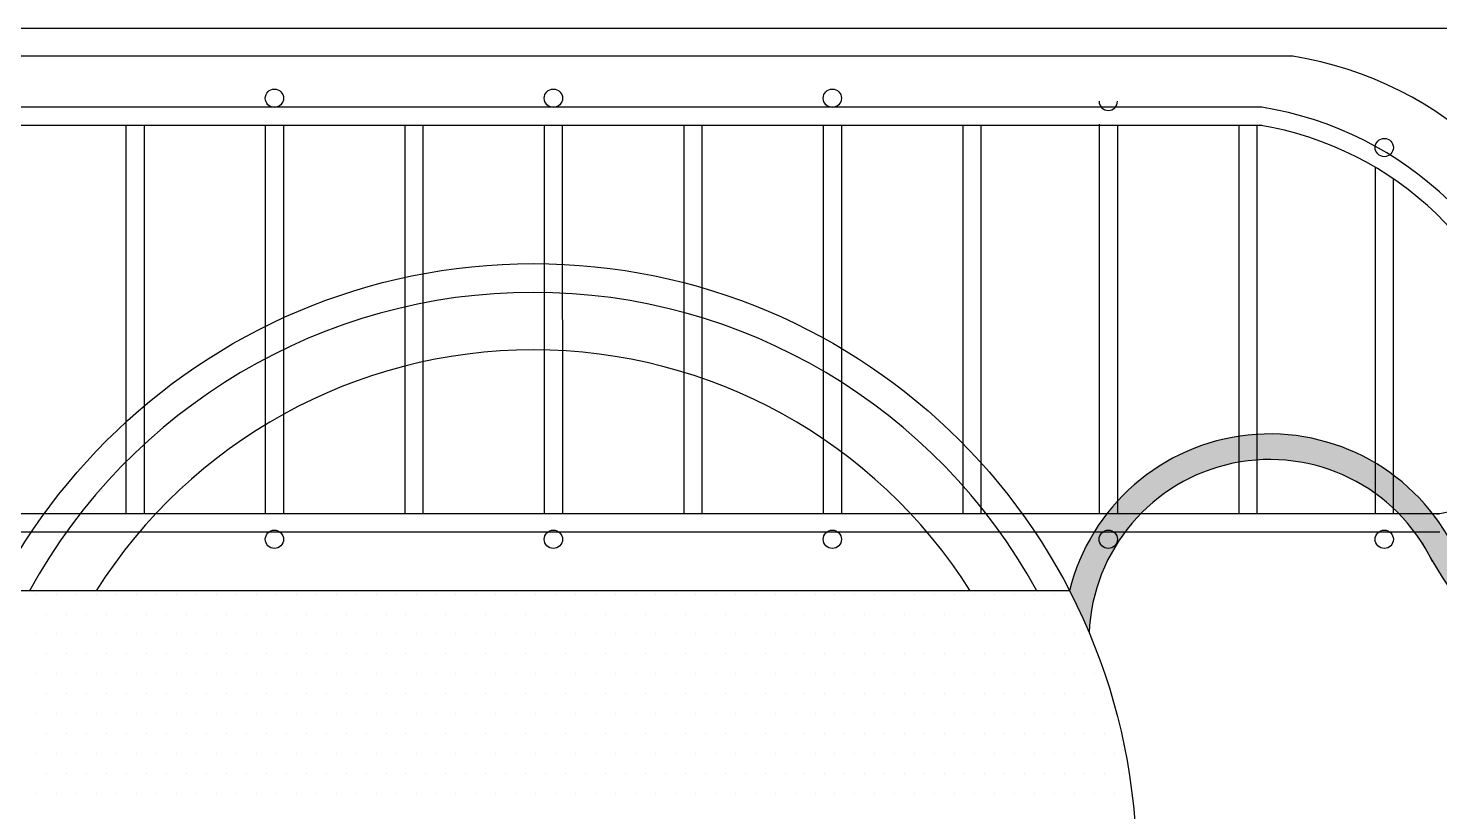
# Model space of a CAD drawing. Header units: inches. Extents: x 5877 to 13759, y 12099 to 29642.
# Drawn here: x 10955.5 to 11176.6, y 20910.7 to 21033.3 of the extents above; entities that cross this region are included whole.
import ezdxf

# ---------------------------------------------------------------- set-up
doc = ezdxf.new("R2010")
doc.units = ezdxf.units.IN
doc.header["$MEASUREMENT"] = 0
doc.layers.add('A-FUR2', color=6, linetype='Continuous')

msp = doc.modelspace()

# ---------------------------------------------------------------- hatches: boundary and pattern name
at = {"layer": 'A-FUR2', "ltscale": 0.5}
msp.add_hatch(color=0, dxfattribs=at).paths.add_polyline_path([(11177.32, 20954.8, 0.316825), (11254.3, 20915.78, -0.33639), (11297.1, 20903.93, -0.078088), (11300.63, 20881.89), (11300.63, 20881.83, 0.532777), (11255.37, 20911.89, -0.30641), (11175.49, 20949.88, 0.779044), (11121.71, 20938.68, 0.01923), (11118.63, 20945.26, -0.660247)])

# ---------------------------------------------------------------- linework, layer by layer
at = {"layer": 'A-FUR2', "color": 0}
for p, q in [((10887.15, 21033.32), (11184.37, 21033.32)), ((11153.6, 21028.95), (10915.66, 21028.95)), ((11123.29, 21021.88), (11123.29, 21021.88)), ((11148.78, 21020.95), (10922.74, 21020.95)), ((11148.78, 21018.1), (10922.74, 21018.1)), ((10970.81, 21018.1), (10970.81, 20957.3)), ((10973.66, 21018.1), (10973.66, 20957.3)), ((10992.66, 21018.1), (10992.66, 20957.3)), ((10995.51, 21018.1), (10995.51, 20957.3)), ((11014.51, 21018.1), (11014.51, 20957.3)), ((11017.36, 21018.1), (11017.36, 20957.3)), ((11036.34, 21018.1), (11036.37, 20957.3)), ((11039.19, 21018.1), (11039.22, 20957.3)), ((11058.21, 21018.1), (11058.21, 20957.3)), ((11061.06, 21018.1), (11061.06, 20957.3)), ((11080.06, 21018.1), (11080.06, 20957.3)), ((11082.91, 21018.1), (11082.91, 20957.3)), ((11101.91, 21018.1), (11101.91, 20957.3)), ((11104.76, 21018.1), (11104.76, 20957.3)), ((11123.29, 21018.29), (11123.29, 20957.3)), ((11126.14, 21018.1), (11126.14, 20957.3)), ((11145.14, 21018.1), (11145.14, 20957.3)), ((11147.99, 21018.1), (11147.99, 20957.3)), ((11166.51, 21011.56), (11166.51, 20957.3)), ((11169.36, 21009.75), (11169.36, 20957.3)), ((11176.64, 20957.3), (10894.88, 20957.3)), ((11176.64, 20954.45), (10894.88, 20954.45)), ((11118.63, 20945.26), (10950.55, 20945.26))]:
    msp.add_line(p, q, dxfattribs=at)
at = {"layer": 'A-FUR2', "color": 251}
for p, q in [((10887.15, 21033.32), (11184.37, 21033.32)), ((11123.29, 21021.88), (11123.29, 21021.88)), ((11148.78, 21020.95), (10922.74, 21020.95)), ((11148.78, 21018.1), (10922.74, 21018.1)), ((10970.81, 21018.1), (10970.81, 20957.3)), ((10973.66, 21018.1), (10973.66, 20957.3)), ((10992.66, 21018.1), (10992.66, 20957.3)), ((10995.51, 21018.1), (10995.51, 20957.3)), ((11014.51, 21018.1), (11014.51, 20957.3)), ((11017.36, 21018.1), (11017.36, 20957.3)), ((11036.34, 21018.1), (11036.37, 20957.3)), ((11039.19, 21018.1), (11039.22, 20957.3)), ((11058.21, 21018.1), (11058.21, 20957.3)), ((11061.06, 21018.1), (11061.06, 20957.3)), ((11080.06, 21018.1), (11080.06, 20957.3)), ((11082.91, 21018.1), (11082.91, 20957.3)), ((11101.91, 21018.1), (11101.91, 20957.3)), ((11104.76, 21018.1), (11104.76, 20957.3)), ((11123.29, 21018.29), (11123.29, 20957.3)), ((11126.14, 21018.1), (11126.14, 20957.3)), ((11145.14, 21018.1), (11145.14, 20957.3)), ((11147.99, 21018.1), (11147.99, 20957.3)), ((11166.51, 21011.56), (11166.51, 20957.3)), ((11169.36, 21009.75), (11169.36, 20957.3)), ((11176.64, 20957.3), (10894.88, 20957.3)), ((11176.64, 20954.45), (10894.88, 20954.45))]:
    msp.add_line(p, q, dxfattribs=at)
at = {"layer": 'A-FUR2', "color": 0, "ltscale": 0.5}
for p, q in [((11153.6, 21028.95), (10915.66, 21028.95)), ((11118.63, 20945.26), (10950.55, 20945.26))]:
    msp.add_line(p, q, dxfattribs=at)
at = {"layer": 'A-FUR2', "color": 0, "linetype": 'Continuous', "ltscale": 0.5}
for p, q in [((10956.89, 20944.77), (10956.89, 20944.77)), ((10960.02, 20944.77), (10960.02, 20944.77)), ((10963.14, 20944.77), (10963.14, 20944.77)), ((10966.27, 20944.77), (10966.27, 20944.77)), ((10969.39, 20944.77), (10969.39, 20944.77)), ((10972.52, 20944.77), (10972.52, 20944.77)), ((10975.64, 20944.77), (10975.64, 20944.77)), ((10978.77, 20944.77), (10978.77, 20944.77)), ((10981.89, 20944.77), (10981.89, 20944.77)), ((10985.02, 20944.77), (10985.02, 20944.77)), ((10988.14, 20944.77), (10988.14, 20944.77)), ((10991.27, 20944.77), (10991.27, 20944.77)), ((10994.39, 20944.77), (10994.39, 20944.77)), ((10997.52, 20944.77), (10997.52, 20944.77)), ((11000.64, 20944.77), (11000.64, 20944.77)), ((11003.77, 20944.77), (11003.77, 20944.77)), ((11006.89, 20944.77), (11006.89, 20944.77)), ((11010.02, 20944.77), (11010.02, 20944.77)), ((11013.14, 20944.77), (11013.14, 20944.77)), ((11016.27, 20944.77), (11016.27, 20944.77)), ((11019.39, 20944.77), (11019.39, 20944.77)), ((11022.52, 20944.77), (11022.52, 20944.77)), ((11025.64, 20944.77), (11025.64, 20944.77)), ((11028.77, 20944.77), (11028.77, 20944.77)), ((11031.89, 20944.77), (11031.89, 20944.77)), ((11035.02, 20944.77), (11035.02, 20944.77)), ((11038.14, 20944.77), (11038.14, 20944.77)), ((11041.27, 20944.77), (11041.27, 20944.77)), ((11044.39, 20944.77), (11044.39, 20944.77)), ((11047.52, 20944.77), (11047.52, 20944.77)), ((11050.64, 20944.77), (11050.64, 20944.77)), ((11053.77, 20944.77), (11053.77, 20944.77)), ((11056.89, 20944.77), (11056.89, 20944.77)), ((11060.02, 20944.77), (11060.02, 20944.77)), ((11063.14, 20944.77), (11063.14, 20944.77)), ((11066.27, 20944.77), (11066.27, 20944.77)), ((11069.39, 20944.77), (11069.39, 20944.77)), ((11072.52, 20944.77), (11072.52, 20944.77)), ((11075.64, 20944.77), (11075.64, 20944.77)), ((11078.77, 20944.77), (11078.77, 20944.77)), ((11081.89, 20944.77), (11081.89, 20944.77)), ((11085.02, 20944.77), (11085.02, 20944.77)), ((11088.14, 20944.77), (11088.14, 20944.77)), ((11091.27, 20944.77), (11091.27, 20944.77)), ((11094.39, 20944.77), (11094.39, 20944.77)), ((11097.52, 20944.77), (11097.52, 20944.77)), ((11100.64, 20944.77), (11100.64, 20944.77)), ((11103.77, 20944.77), (11103.77, 20944.77)), ((11106.89, 20944.77), (11106.89, 20944.77)), ((11110.02, 20944.77), (11110.02, 20944.77)), ((11113.14, 20944.77), (11113.14, 20944.77)), ((11116.27, 20944.77), (11116.27, 20944.77)), ((10958.45, 20941.64), (10958.45, 20941.64)), ((10961.58, 20941.64), (10961.58, 20941.64)), ((10964.7, 20941.64), (10964.7, 20941.64)), ((10967.83, 20941.64), (10967.83, 20941.64)), ((10970.95, 20941.64), (10970.95, 20941.64)), ((10974.08, 20941.64), (10974.08, 20941.64)), ((10977.2, 20941.64), (10977.2, 20941.64)), ((10980.33, 20941.64), (10980.33, 20941.64)), ((10983.45, 20941.64), (10983.45, 20941.64)), ((10986.58, 20941.64), (10986.58, 20941.64)), ((10989.7, 20941.64), (10989.7, 20941.64)), ((10992.83, 20941.64), (10992.83, 20941.64)), ((10995.95, 20941.64), (10995.95, 20941.64)), ((10999.08, 20941.64), (10999.08, 20941.64)), ((11002.2, 20941.64), (11002.2, 20941.64)), ((11005.33, 20941.64), (11005.33, 20941.64)), ((11008.45, 20941.64), (11008.45, 20941.64)), ((11011.58, 20941.64), (11011.58, 20941.64)), ((11014.7, 20941.64), (11014.7, 20941.64)), ((11017.83, 20941.64), (11017.83, 20941.64)), ((11020.95, 20941.64), (11020.95, 20941.64)), ((11024.08, 20941.64), (11024.08, 20941.64)), ((11027.2, 20941.64), (11027.2, 20941.64)), ((11030.33, 20941.64), (11030.33, 20941.64)), ((11033.45, 20941.64), (11033.45, 20941.64)), ((11036.58, 20941.64), (11036.58, 20941.64)), ((11039.7, 20941.64), (11039.7, 20941.64)), ((11042.83, 20941.64), (11042.83, 20941.64)), ((11045.95, 20941.64), (11045.95, 20941.64)), ((11049.08, 20941.64), (11049.08, 20941.64)), ((11052.2, 20941.64), (11052.2, 20941.64)), ((11055.33, 20941.64), (11055.33, 20941.64)), ((11058.45, 20941.64), (11058.45, 20941.64)), ((11061.58, 20941.64), (11061.58, 20941.64)), ((11064.7, 20941.64), (11064.7, 20941.64)), ((11067.83, 20941.64), (11067.83, 20941.64)), ((11070.95, 20941.64), (11070.95, 20941.64)), ((11074.08, 20941.64), (11074.08, 20941.64)), ((11077.2, 20941.64), (11077.2, 20941.64)), ((11080.33, 20941.64), (11080.33, 20941.64)), ((11083.45, 20941.64), (11083.45, 20941.64)), ((11086.58, 20941.64), (11086.58, 20941.64)), ((11089.7, 20941.64), (11089.7, 20941.64)), ((11092.83, 20941.64), (11092.83, 20941.64)), ((11095.95, 20941.64), (11095.95, 20941.64)), ((11099.08, 20941.64), (11099.08, 20941.64)), ((11102.2, 20941.64), (11102.2, 20941.64)), ((11105.33, 20941.64), (11105.33, 20941.64)), ((11108.45, 20941.64), (11108.45, 20941.64)), ((11111.58, 20941.64), (11111.58, 20941.64)), ((11114.7, 20941.64), (11114.7, 20941.64)), ((11117.83, 20941.64), (11117.83, 20941.64)), ((10956.89, 20938.52), (10956.89, 20938.52)), ((10960.02, 20938.52), (10960.02, 20938.52)), ((10963.14, 20938.52), (10963.14, 20938.52)), ((10966.27, 20938.52), (10966.27, 20938.52)), ((10969.39, 20938.52), (10969.39, 20938.52)), ((10972.52, 20938.52), (10972.52, 20938.52)), ((10975.64, 20938.52), (10975.64, 20938.52)), ((10978.77, 20938.52), (10978.77, 20938.52)), ((10981.89, 20938.52), (10981.89, 20938.52)), ((10985.02, 20938.52), (10985.02, 20938.52)), ((10988.14, 20938.52), (10988.14, 20938.52)), ((10991.27, 20938.52), (10991.27, 20938.52)), ((10994.39, 20938.52), (10994.39, 20938.52)), ((10997.52, 20938.52), (10997.52, 20938.52)), ((11000.64, 20938.52), (11000.64, 20938.52)), ((11003.77, 20938.52), (11003.77, 20938.52)), ((11006.89, 20938.52), (11006.89, 20938.52)), ((11010.02, 20938.52), (11010.02, 20938.52)), ((11013.14, 20938.52), (11013.14, 20938.52)), ((11016.27, 20938.52), (11016.27, 20938.52)), ((11019.39, 20938.52), (11019.39, 20938.52)), ((11022.52, 20938.52), (11022.52, 20938.52)), ((11025.64, 20938.52), (11025.64, 20938.52)), ((11028.77, 20938.52), (11028.77, 20938.52)), ((11031.89, 20938.52), (11031.89, 20938.52)), ((11035.02, 20938.52), (11035.02, 20938.52)), ((11038.14, 20938.52), (11038.14, 20938.52)), ((11041.27, 20938.52), (11041.27, 20938.52)), ((11044.39, 20938.52), (11044.39, 20938.52)), ((11047.52, 20938.52), (11047.52, 20938.52)), ((11050.64, 20938.52), (11050.64, 20938.52)), ((11053.77, 20938.52), (11053.77, 20938.52)), ((11056.89, 20938.52), (11056.89, 20938.52)), ((11060.02, 20938.52), (11060.02, 20938.52)), ((11063.14, 20938.52), (11063.14, 20938.52)), ((11066.27, 20938.52), (11066.27, 20938.52)), ((11069.39, 20938.52), (11069.39, 20938.52)), ((11072.52, 20938.52), (11072.52, 20938.52)), ((11075.64, 20938.52), (11075.64, 20938.52)), ((11078.77, 20938.52), (11078.77, 20938.52)), ((11081.89, 20938.52), (11081.89, 20938.52)), ((11085.02, 20938.52), (11085.02, 20938.52)), ((11088.14, 20938.52), (11088.14, 20938.52)), ((11091.27, 20938.52), (11091.27, 20938.52)), ((11094.39, 20938.52), (11094.39, 20938.52)), ((11097.52, 20938.52), (11097.52, 20938.52)), ((11100.64, 20938.52), (11100.64, 20938.52)), ((11103.77, 20938.52), (11103.77, 20938.52)), ((11106.89, 20938.52), (11106.89, 20938.52)), ((11110.02, 20938.52), (11110.02, 20938.52)), ((11113.14, 20938.52), (11113.14, 20938.52)), ((11116.27, 20938.52), (11116.27, 20938.52)), ((11119.39, 20938.52), (11119.39, 20938.52)), ((10958.45, 20935.39), (10958.45, 20935.39)), ((10961.58, 20935.39), (10961.58, 20935.39)), ((10964.7, 20935.39), (10964.7, 20935.39)), ((10967.83, 20935.39), (10967.83, 20935.39)), ((10970.95, 20935.39), (10970.95, 20935.39)), ((10974.08, 20935.39), (10974.08, 20935.39)), ((10977.2, 20935.39), (10977.2, 20935.39)), ((10980.33, 20935.39), (10980.33, 20935.39)), ((10983.45, 20935.39), (10983.45, 20935.39)), ((10986.58, 20935.39), (10986.58, 20935.39)), ((10989.7, 20935.39), (10989.7, 20935.39)), ((10992.83, 20935.39), (10992.83, 20935.39)), ((10995.95, 20935.39), (10995.95, 20935.39)), ((10999.08, 20935.39), (10999.08, 20935.39)), ((11002.2, 20935.39), (11002.2, 20935.39)), ((11005.33, 20935.39), (11005.33, 20935.39)), ((11008.45, 20935.39), (11008.45, 20935.39)), ((11011.58, 20935.39), (11011.58, 20935.39)), ((11014.7, 20935.39), (11014.7, 20935.39)), ((11017.83, 20935.39), (11017.83, 20935.39)), ((11020.95, 20935.39), (11020.95, 20935.39)), ((11024.08, 20935.39), (11024.08, 20935.39)), ((11027.2, 20935.39), (11027.2, 20935.39)), ((11030.33, 20935.39), (11030.33, 20935.39)), ((11033.45, 20935.39), (11033.45, 20935.39)), ((11036.58, 20935.39), (11036.58, 20935.39)), ((11039.7, 20935.39), (11039.7, 20935.39)), ((11042.83, 20935.39), (11042.83, 20935.39)), ((11045.95, 20935.39), (11045.95, 20935.39)), ((11049.08, 20935.39), (11049.08, 20935.39)), ((11052.2, 20935.39), (11052.2, 20935.39)), ((11055.33, 20935.39), (11055.33, 20935.39)), ((11058.45, 20935.39), (11058.45, 20935.39)), ((11061.58, 20935.39), (11061.58, 20935.39)), ((11064.7, 20935.39), (11064.7, 20935.39)), ((11067.83, 20935.39), (11067.83, 20935.39)), ((11070.95, 20935.39), (11070.95, 20935.39)), ((11074.08, 20935.39), (11074.08, 20935.39)), ((11077.2, 20935.39), (11077.2, 20935.39)), ((11080.33, 20935.39), (11080.33, 20935.39)), ((11083.45, 20935.39), (11083.45, 20935.39)), ((11086.58, 20935.39), (11086.58, 20935.39)), ((11089.7, 20935.39), (11089.7, 20935.39)), ((11092.83, 20935.39), (11092.83, 20935.39)), ((11095.95, 20935.39), (11095.95, 20935.39)), ((11099.08, 20935.39), (11099.08, 20935.39)), ((11102.2, 20935.39), (11102.2, 20935.39)), ((11105.33, 20935.39), (11105.33, 20935.39)), ((11108.45, 20935.39), (11108.45, 20935.39)), ((11111.58, 20935.39), (11111.58, 20935.39)), ((11114.7, 20935.39), (11114.7, 20935.39)), ((11117.83, 20935.39), (11117.83, 20935.39)), ((11120.95, 20935.39), (11120.95, 20935.39)), ((10956.89, 20932.27), (10956.89, 20932.27)), ((10960.02, 20932.27), (10960.02, 20932.27)), ((10963.14, 20932.27), (10963.14, 20932.27)), ((10966.27, 20932.27), (10966.27, 20932.27)), ((10969.39, 20932.27), (10969.39, 20932.27)), ((10972.52, 20932.27), (10972.52, 20932.27)), ((10975.64, 20932.27), (10975.64, 20932.27)), ((10978.77, 20932.27), (10978.77, 20932.27)), ((10981.89, 20932.27), (10981.89, 20932.27)), ((10985.02, 20932.27), (10985.02, 20932.27)), ((10988.14, 20932.27), (10988.14, 20932.27)), ((10991.27, 20932.27), (10991.27, 20932.27)), ((10994.39, 20932.27), (10994.39, 20932.27)), ((10997.52, 20932.27), (10997.52, 20932.27)), ((11000.64, 20932.27), (11000.64, 20932.27)), ((11003.77, 20932.27), (11003.77, 20932.27)), ((11006.89, 20932.27), (11006.89, 20932.27)), ((11010.02, 20932.27), (11010.02, 20932.27)), ((11013.14, 20932.27), (11013.14, 20932.27)), ((11016.27, 20932.27), (11016.27, 20932.27)), ((11019.39, 20932.27), (11019.39, 20932.27)), ((11022.52, 20932.27), (11022.52, 20932.27)), ((11025.64, 20932.27), (11025.64, 20932.27)), ((11028.77, 20932.27), (11028.77, 20932.27)), ((11031.89, 20932.27), (11031.89, 20932.27)), ((11035.02, 20932.27), (11035.02, 20932.27)), ((11038.14, 20932.27), (11038.14, 20932.27)), ((11041.27, 20932.27), (11041.27, 20932.27)), ((11044.39, 20932.27), (11044.39, 20932.27)), ((11047.52, 20932.27), (11047.52, 20932.27)), ((11050.64, 20932.27), (11050.64, 20932.27)), ((11053.77, 20932.27), (11053.77, 20932.27)), ((11056.89, 20932.27), (11056.89, 20932.27)), ((11060.02, 20932.27), (11060.02, 20932.27)), ((11063.14, 20932.27), (11063.14, 20932.27)), ((11066.27, 20932.27), (11066.27, 20932.27)), ((11069.39, 20932.27), (11069.39, 20932.27)), ((11072.52, 20932.27), (11072.52, 20932.27)), ((11075.64, 20932.27), (11075.64, 20932.27)), ((11078.77, 20932.27), (11078.77, 20932.27)), ((11081.89, 20932.27), (11081.89, 20932.27)), ((11085.02, 20932.27), (11085.02, 20932.27)), ((11088.14, 20932.27), (11088.14, 20932.27)), ((11091.27, 20932.27), (11091.27, 20932.27)), ((11094.39, 20932.27), (11094.39, 20932.27)), ((11097.52, 20932.27), (11097.52, 20932.27)), ((11100.64, 20932.27), (11100.64, 20932.27)), ((11103.77, 20932.27), (11103.77, 20932.27)), ((11106.89, 20932.27), (11106.89, 20932.27)), ((11110.02, 20932.27), (11110.02, 20932.27)), ((11113.14, 20932.27), (11113.14, 20932.27)), ((11116.27, 20932.27), (11116.27, 20932.27)), ((11119.39, 20932.27), (11119.39, 20932.27)), ((11122.52, 20932.27), (11122.52, 20932.27)), ((10958.45, 20929.14), (10958.45, 20929.14)), ((10961.58, 20929.14), (10961.58, 20929.14)), ((10964.7, 20929.14), (10964.7, 20929.14)), ((10967.83, 20929.14), (10967.83, 20929.14)), ((10970.95, 20929.14), (10970.95, 20929.14)), ((10974.08, 20929.14), (10974.08, 20929.14)), ((10977.2, 20929.14), (10977.2, 20929.14)), ((10980.33, 20929.14), (10980.33, 20929.14)), ((10983.45, 20929.14), (10983.45, 20929.14)), ((10986.58, 20929.14), (10986.58, 20929.14)), ((10989.7, 20929.14), (10989.7, 20929.14)), ((10992.83, 20929.14), (10992.83, 20929.14)), ((10995.95, 20929.14), (10995.95, 20929.14)), ((10999.08, 20929.14), (10999.08, 20929.14)), ((11002.2, 20929.14), (11002.2, 20929.14)), ((11005.33, 20929.14), (11005.33, 20929.14)), ((11008.45, 20929.14), (11008.45, 20929.14)), ((11011.58, 20929.14), (11011.58, 20929.14)), ((11014.7, 20929.14), (11014.7, 20929.14)), ((11017.83, 20929.14), (11017.83, 20929.14)), ((11020.95, 20929.14), (11020.95, 20929.14)), ((11024.08, 20929.14), (11024.08, 20929.14)), ((11027.2, 20929.14), (11027.2, 20929.14)), ((11030.33, 20929.14), (11030.33, 20929.14)), ((11033.45, 20929.14), (11033.45, 20929.14)), ((11036.58, 20929.14), (11036.58, 20929.14)), ((11039.7, 20929.14), (11039.7, 20929.14)), ((11042.83, 20929.14), (11042.83, 20929.14)), ((11045.95, 20929.14), (11045.95, 20929.14)), ((11049.08, 20929.14), (11049.08, 20929.14)), ((11052.2, 20929.14), (11052.2, 20929.14)), ((11055.33, 20929.14), (11055.33, 20929.14)), ((11058.45, 20929.14), (11058.45, 20929.14)), ((11061.58, 20929.14), (11061.58, 20929.14)), ((11064.7, 20929.14), (11064.7, 20929.14)), ((11067.83, 20929.14), (11067.83, 20929.14)), ((11070.95, 20929.14), (11070.95, 20929.14)), ((11074.08, 20929.14), (11074.08, 20929.14)), ((11077.2, 20929.14), (11077.2, 20929.14)), ((11080.33, 20929.14), (11080.33, 20929.14)), ((11083.45, 20929.14), (11083.45, 20929.14)), ((11086.58, 20929.14), (11086.58, 20929.14)), ((11089.7, 20929.14), (11089.7, 20929.14)), ((11092.83, 20929.14), (11092.83, 20929.14)), ((11095.95, 20929.14), (11095.95, 20929.14)), ((11099.08, 20929.14), (11099.08, 20929.14)), ((11102.2, 20929.14), (11102.2, 20929.14)), ((11105.33, 20929.14), (11105.33, 20929.14)), ((11108.45, 20929.14), (11108.45, 20929.14)), ((11111.58, 20929.14), (11111.58, 20929.14)), ((11114.7, 20929.14), (11114.7, 20929.14)), ((11117.83, 20929.14), (11117.83, 20929.14)), ((11120.95, 20929.14), (11120.95, 20929.14)), ((11124.08, 20929.14), (11124.08, 20929.14)), ((10956.89, 20926.02), (10956.89, 20926.02)), ((10960.02, 20926.02), (10960.02, 20926.02)), ((10963.14, 20926.02), (10963.14, 20926.02)), ((10966.27, 20926.02), (10966.27, 20926.02)), ((10969.39, 20926.02), (10969.39, 20926.02)), ((10972.52, 20926.02), (10972.52, 20926.02)), ((10975.64, 20926.02), (10975.64, 20926.02)), ((10978.77, 20926.02), (10978.77, 20926.02)), ((10981.89, 20926.02), (10981.89, 20926.02)), ((10985.02, 20926.02), (10985.02, 20926.02)), ((10988.14, 20926.02), (10988.14, 20926.02)), ((10991.27, 20926.02), (10991.27, 20926.02)), ((10994.39, 20926.02), (10994.39, 20926.02)), ((10997.52, 20926.02), (10997.52, 20926.02)), ((11000.64, 20926.02), (11000.64, 20926.02)), ((11003.77, 20926.02), (11003.77, 20926.02)), ((11006.89, 20926.02), (11006.89, 20926.02)), ((11010.02, 20926.02), (11010.02, 20926.02)), ((11013.14, 20926.02), (11013.14, 20926.02)), ((11016.27, 20926.02), (11016.27, 20926.02)), ((11019.39, 20926.02), (11019.39, 20926.02)), ((11022.52, 20926.02), (11022.52, 20926.02)), ((11025.64, 20926.02), (11025.64, 20926.02)), ((11028.77, 20926.02), (11028.77, 20926.02)), ((11031.89, 20926.02), (11031.89, 20926.02)), ((11035.02, 20926.02), (11035.02, 20926.02)), ((11038.14, 20926.02), (11038.14, 20926.02)), ((11041.27, 20926.02), (11041.27, 20926.02)), ((11044.39, 20926.02), (11044.39, 20926.02)), ((11047.52, 20926.02), (11047.52, 20926.02)), ((11050.64, 20926.02), (11050.64, 20926.02)), ((11053.77, 20926.02), (11053.77, 20926.02)), ((11056.89, 20926.02), (11056.89, 20926.02)), ((11060.02, 20926.02), (11060.02, 20926.02)), ((11063.14, 20926.02), (11063.14, 20926.02)), ((11066.27, 20926.02), (11066.27, 20926.02)), ((11069.39, 20926.02), (11069.39, 20926.02)), ((11072.52, 20926.02), (11072.52, 20926.02)), ((11075.64, 20926.02), (11075.64, 20926.02)), ((11078.77, 20926.02), (11078.77, 20926.02)), ((11081.89, 20926.02), (11081.89, 20926.02)), ((11085.02, 20926.02), (11085.02, 20926.02)), ((11088.14, 20926.02), (11088.14, 20926.02)), ((11091.27, 20926.02), (11091.27, 20926.02)), ((11094.39, 20926.02), (11094.39, 20926.02)), ((11097.52, 20926.02), (11097.52, 20926.02)), ((11100.64, 20926.02), (11100.64, 20926.02)), ((11103.77, 20926.02), (11103.77, 20926.02)), ((11106.89, 20926.02), (11106.89, 20926.02)), ((11110.02, 20926.02), (11110.02, 20926.02)), ((11113.14, 20926.02), (11113.14, 20926.02)), ((11116.27, 20926.02), (11116.27, 20926.02)), ((11119.39, 20926.02), (11119.39, 20926.02)), ((11122.52, 20926.02), (11122.52, 20926.02)), ((11125.64, 20926.02), (11125.64, 20926.02)), ((10958.45, 20922.89), (10958.45, 20922.89)), ((10961.58, 20922.89), (10961.58, 20922.89)), ((10964.7, 20922.89), (10964.7, 20922.89)), ((10967.83, 20922.89), (10967.83, 20922.89)), ((10970.95, 20922.89), (10970.95, 20922.89)), ((10974.08, 20922.89), (10974.08, 20922.89)), ((10977.2, 20922.89), (10977.2, 20922.89)), ((10980.33, 20922.89), (10980.33, 20922.89)), ((10983.45, 20922.89), (10983.45, 20922.89)), ((10986.58, 20922.89), (10986.58, 20922.89)), ((10989.7, 20922.89), (10989.7, 20922.89)), ((10992.83, 20922.89), (10992.83, 20922.89)), ((10995.95, 20922.89), (10995.95, 20922.89)), ((10999.08, 20922.89), (10999.08, 20922.89)), ((11002.2, 20922.89), (11002.2, 20922.89)), ((11005.33, 20922.89), (11005.33, 20922.89)), ((11008.45, 20922.89), (11008.45, 20922.89)), ((11011.58, 20922.89), (11011.58, 20922.89)), ((11014.7, 20922.89), (11014.7, 20922.89)), ((11017.83, 20922.89), (11017.83, 20922.89)), ((11020.95, 20922.89), (11020.95, 20922.89)), ((11024.08, 20922.89), (11024.08, 20922.89)), ((11027.2, 20922.89), (11027.2, 20922.89)), ((11030.33, 20922.89), (11030.33, 20922.89)), ((11033.45, 20922.89), (11033.45, 20922.89)), ((11036.58, 20922.89), (11036.58, 20922.89)), ((11039.7, 20922.89), (11039.7, 20922.89)), ((11042.83, 20922.89), (11042.83, 20922.89)), ((11045.95, 20922.89), (11045.95, 20922.89)), ((11049.08, 20922.89), (11049.08, 20922.89)), ((11052.2, 20922.89), (11052.2, 20922.89)), ((11055.33, 20922.89), (11055.33, 20922.89)), ((11058.45, 20922.89), (11058.45, 20922.89)), ((11061.58, 20922.89), (11061.58, 20922.89)), ((11064.7, 20922.89), (11064.7, 20922.89)), ((11067.83, 20922.89), (11067.83, 20922.89)), ((11070.95, 20922.89), (11070.95, 20922.89)), ((11074.08, 20922.89), (11074.08, 20922.89)), ((11077.2, 20922.89), (11077.2, 20922.89)), ((11080.33, 20922.89), (11080.33, 20922.89)), ((11083.45, 20922.89), (11083.45, 20922.89)), ((11086.58, 20922.89), (11086.58, 20922.89)), ((11089.7, 20922.89), (11089.7, 20922.89)), ((11092.83, 20922.89), (11092.83, 20922.89)), ((11095.95, 20922.89), (11095.95, 20922.89)), ((11099.08, 20922.89), (11099.08, 20922.89)), ((11102.2, 20922.89), (11102.2, 20922.89)), ((11105.33, 20922.89), (11105.33, 20922.89)), ((11108.45, 20922.89), (11108.45, 20922.89)), ((11111.58, 20922.89), (11111.58, 20922.89)), ((11114.7, 20922.89), (11114.7, 20922.89)), ((11117.83, 20922.89), (11117.83, 20922.89)), ((11120.95, 20922.89), (11120.95, 20922.89)), ((11124.08, 20922.89), (11124.08, 20922.89)), ((10956.89, 20919.77), (10956.89, 20919.77)), ((10960.02, 20919.77), (10960.02, 20919.77)), ((10963.14, 20919.77), (10963.14, 20919.77)), ((10966.27, 20919.77), (10966.27, 20919.77)), ((10969.39, 20919.77), (10969.39, 20919.77)), ((10972.52, 20919.77), (10972.52, 20919.77)), ((10975.64, 20919.77), (10975.64, 20919.77)), ((10978.77, 20919.77), (10978.77, 20919.77)), ((10981.89, 20919.77), (10981.89, 20919.77)), ((10985.02, 20919.77), (10985.02, 20919.77)), ((10988.14, 20919.77), (10988.14, 20919.77)), ((10991.27, 20919.77), (10991.27, 20919.77)), ((10994.39, 20919.77), (10994.39, 20919.77)), ((10997.52, 20919.77), (10997.52, 20919.77)), ((11000.64, 20919.77), (11000.64, 20919.77)), ((11003.77, 20919.77), (11003.77, 20919.77)), ((11006.89, 20919.77), (11006.89, 20919.77)), ((11010.02, 20919.77), (11010.02, 20919.77)), ((11013.14, 20919.77), (11013.14, 20919.77)), ((11016.27, 20919.77), (11016.27, 20919.77)), ((11019.39, 20919.77), (11019.39, 20919.77)), ((11022.52, 20919.77), (11022.52, 20919.77)), ((11025.64, 20919.77), (11025.64, 20919.77)), ((11028.77, 20919.77), (11028.77, 20919.77)), ((11031.89, 20919.77), (11031.89, 20919.77)), ((11035.02, 20919.77), (11035.02, 20919.77)), ((11038.14, 20919.77), (11038.14, 20919.77)), ((11041.27, 20919.77), (11041.27, 20919.77)), ((11044.39, 20919.77), (11044.39, 20919.77)), ((11047.52, 20919.77), (11047.52, 20919.77)), ((11050.64, 20919.77), (11050.64, 20919.77)), ((11053.77, 20919.77), (11053.77, 20919.77)), ((11056.89, 20919.77), (11056.89, 20919.77)), ((11060.02, 20919.77), (11060.02, 20919.77)), ((11063.14, 20919.77), (11063.14, 20919.77)), ((11066.27, 20919.77), (11066.27, 20919.77)), ((11069.39, 20919.77), (11069.39, 20919.77)), ((11072.52, 20919.77), (11072.52, 20919.77)), ((11075.64, 20919.77), (11075.64, 20919.77)), ((11078.77, 20919.77), (11078.77, 20919.77)), ((11081.89, 20919.77), (11081.89, 20919.77)), ((11085.02, 20919.77), (11085.02, 20919.77)), ((11088.14, 20919.77), (11088.14, 20919.77)), ((11091.27, 20919.77), (11091.27, 20919.77)), ((11094.39, 20919.77), (11094.39, 20919.77)), ((11097.52, 20919.77), (11097.52, 20919.77)), ((11100.64, 20919.77), (11100.64, 20919.77)), ((11103.77, 20919.77), (11103.77, 20919.77)), ((11106.89, 20919.77), (11106.89, 20919.77)), ((11110.02, 20919.77), (11110.02, 20919.77)), ((11113.14, 20919.77), (11113.14, 20919.77)), ((11116.27, 20919.77), (11116.27, 20919.77)), ((11119.39, 20919.77), (11119.39, 20919.77)), ((11122.52, 20919.77), (11122.52, 20919.77)), ((11125.64, 20919.77), (11125.64, 20919.77)), ((10958.45, 20916.64), (10958.45, 20916.64)), ((10961.58, 20916.64), (10961.58, 20916.64)), ((10964.7, 20916.64), (10964.7, 20916.64)), ((10967.83, 20916.64), (10967.83, 20916.64)), ((10970.95, 20916.64), (10970.95, 20916.64)), ((10974.08, 20916.64), (10974.08, 20916.64)), ((10977.2, 20916.64), (10977.2, 20916.64)), ((10980.33, 20916.64), (10980.33, 20916.64)), ((10983.45, 20916.64), (10983.45, 20916.64)), ((10986.58, 20916.64), (10986.58, 20916.64)), ((10989.7, 20916.64), (10989.7, 20916.64)), ((10992.83, 20916.64), (10992.83, 20916.64)), ((10995.95, 20916.64), (10995.95, 20916.64)), ((10999.08, 20916.64), (10999.08, 20916.64)), ((11002.2, 20916.64), (11002.2, 20916.64)), ((11005.33, 20916.64), (11005.33, 20916.64)), ((11008.45, 20916.64), (11008.45, 20916.64)), ((11011.58, 20916.64), (11011.58, 20916.64)), ((11014.7, 20916.64), (11014.7, 20916.64)), ((11017.83, 20916.64), (11017.83, 20916.64)), ((11020.95, 20916.64), (11020.95, 20916.64)), ((11024.08, 20916.64), (11024.08, 20916.64)), ((11027.2, 20916.64), (11027.2, 20916.64)), ((11030.33, 20916.64), (11030.33, 20916.64)), ((11033.45, 20916.64), (11033.45, 20916.64)), ((11036.58, 20916.64), (11036.58, 20916.64)), ((11039.7, 20916.64), (11039.7, 20916.64)), ((11042.83, 20916.64), (11042.83, 20916.64)), ((11045.95, 20916.64), (11045.95, 20916.64)), ((11049.08, 20916.64), (11049.08, 20916.64)), ((11052.2, 20916.64), (11052.2, 20916.64)), ((11055.33, 20916.64), (11055.33, 20916.64)), ((11058.45, 20916.64), (11058.45, 20916.64)), ((11061.58, 20916.64), (11061.58, 20916.64)), ((11064.7, 20916.64), (11064.7, 20916.64)), ((11067.83, 20916.64), (11067.83, 20916.64)), ((11070.95, 20916.64), (11070.95, 20916.64)), ((11074.08, 20916.64), (11074.08, 20916.64)), ((11077.2, 20916.64), (11077.2, 20916.64)), ((11080.33, 20916.64), (11080.33, 20916.64)), ((11083.45, 20916.64), (11083.45, 20916.64)), ((11086.58, 20916.64), (11086.58, 20916.64)), ((11089.7, 20916.64), (11089.7, 20916.64)), ((11092.83, 20916.64), (11092.83, 20916.64)), ((11095.95, 20916.64), (11095.95, 20916.64)), ((11099.08, 20916.64), (11099.08, 20916.64)), ((11102.2, 20916.64), (11102.2, 20916.64)), ((11105.33, 20916.64), (11105.33, 20916.64)), ((11108.45, 20916.64), (11108.45, 20916.64)), ((11111.58, 20916.64), (11111.58, 20916.64)), ((11114.7, 20916.64), (11114.7, 20916.64)), ((11117.83, 20916.64), (11117.83, 20916.64)), ((11120.95, 20916.64), (11120.95, 20916.64)), ((11124.08, 20916.64), (11124.08, 20916.64)), ((11127.2, 20916.64), (11127.2, 20916.64)), ((10956.89, 20913.52), (10956.89, 20913.52)), ((10960.02, 20913.52), (10960.02, 20913.52)), ((10963.14, 20913.52), (10963.14, 20913.52)), ((10966.27, 20913.52), (10966.27, 20913.52)), ((10969.39, 20913.52), (10969.39, 20913.52)), ((10972.52, 20913.52), (10972.52, 20913.52)), ((10975.64, 20913.52), (10975.64, 20913.52)), ((10978.77, 20913.52), (10978.77, 20913.52)), ((10981.89, 20913.52), (10981.89, 20913.52)), ((10985.02, 20913.52), (10985.02, 20913.52)), ((10988.14, 20913.52), (10988.14, 20913.52)), ((10991.27, 20913.52), (10991.27, 20913.52)), ((10994.39, 20913.52), (10994.39, 20913.52)), ((10997.52, 20913.52), (10997.52, 20913.52)), ((11000.64, 20913.52), (11000.64, 20913.52)), ((11003.77, 20913.52), (11003.77, 20913.52)), ((11006.89, 20913.52), (11006.89, 20913.52)), ((11010.02, 20913.52), (11010.02, 20913.52)), ((11013.14, 20913.52), (11013.14, 20913.52)), ((11016.27, 20913.52), (11016.27, 20913.52)), ((11019.39, 20913.52), (11019.39, 20913.52)), ((11022.52, 20913.52), (11022.52, 20913.52)), ((11025.64, 20913.52), (11025.64, 20913.52)), ((11028.77, 20913.52), (11028.77, 20913.52)), ((11031.89, 20913.52), (11031.89, 20913.52)), ((11035.02, 20913.52), (11035.02, 20913.52)), ((11038.14, 20913.52), (11038.14, 20913.52)), ((11041.27, 20913.52), (11041.27, 20913.52)), ((11044.39, 20913.52), (11044.39, 20913.52)), ((11047.52, 20913.52), (11047.52, 20913.52)), ((11050.64, 20913.52), (11050.64, 20913.52)), ((11053.77, 20913.52), (11053.77, 20913.52)), ((11056.89, 20913.52), (11056.89, 20913.52)), ((11060.02, 20913.52), (11060.02, 20913.52)), ((11063.14, 20913.52), (11063.14, 20913.52)), ((11066.27, 20913.52), (11066.27, 20913.52)), ((11069.39, 20913.52), (11069.39, 20913.52)), ((11072.52, 20913.52), (11072.52, 20913.52)), ((11075.64, 20913.52), (11075.64, 20913.52)), ((11078.77, 20913.52), (11078.77, 20913.52)), ((11081.89, 20913.52), (11081.89, 20913.52)), ((11085.02, 20913.52), (11085.02, 20913.52)), ((11088.14, 20913.52), (11088.14, 20913.52)), ((11091.27, 20913.52), (11091.27, 20913.52)), ((11094.39, 20913.52), (11094.39, 20913.52)), ((11097.52, 20913.52), (11097.52, 20913.52)), ((11100.64, 20913.52), (11100.64, 20913.52)), ((11103.77, 20913.52), (11103.77, 20913.52)), ((11106.89, 20913.52), (11106.89, 20913.52)), ((11110.02, 20913.52), (11110.02, 20913.52)), ((11113.14, 20913.52), (11113.14, 20913.52)), ((11116.27, 20913.52), (11116.27, 20913.52)), ((11119.39, 20913.52), (11119.39, 20913.52)), ((11122.52, 20913.52), (11122.52, 20913.52)), ((11125.64, 20913.52), (11125.64, 20913.52))]:
    msp.add_line(p, q, dxfattribs=at)
at = {"layer": 'A-FUR2', "color": 0}
for centre in [(10994.09, 21022.37), (11037.79, 21022.37), (11081.49, 21022.37), (11167.94, 21014.65), (10994.09, 20953.34), (11037.79, 20953.34), (11081.49, 20953.34), (11124.71, 20953.34), (11167.94, 20953.34)]:
    msp.add_circle(centre, 1.43, dxfattribs=at)
at = {"layer": 'A-FUR2', "color": 251}
for centre in [(10994.09, 21022.37), (11037.79, 21022.37), (11081.49, 21022.37), (11167.94, 21014.65), (10994.09, 20953.34), (11037.79, 20953.34), (11081.49, 20953.34), (11124.71, 20953.34), (11167.94, 20953.34)]:
    msp.add_circle(centre, 1.43, dxfattribs=at)
at = {"layer": 'A-FUR2', "color": 0, "ltscale": 0.5}
msp.add_circle((11034.63, 20901.98), 94.5, dxfattribs=at)
for centre, radius, start, end in [((11144.5, 20972.18), 57.5, 11.0902, 80.8988), ((11034.63, 20901.98), 81, 32.3021, 147.6979)]:
    msp.add_arc(centre, radius, start, end, dxfattribs=at)
at = {"layer": 'A-FUR2', "color": 0}
for centre, radius, start, end in [((11124.71, 21021.89), 1.43, 180, 0), ((11140.14, 20967.01), 54.63, 11.0902, 80.8988), ((11140.14, 20967.01), 51.78, 11.0902, 80.8988), ((11034.63, 20901.98), 90, 28.7472, 151.2528), ((11173.43, 20974.79), 17.74, 278.965, 22.057), ((11150.01, 20937.49), 32.33, 25.9187, 166.095), ((11150.01, 20937.49), 28.33, 25.9187, 177.5993), ((11243.51, 20989.93), 78.94, 208.0778, 278.6356)]:
    msp.add_arc(centre, radius, start, end, dxfattribs=at)
at = {"layer": 'A-FUR2', "color": 251}
for centre, radius, start, end in [((11124.71, 21021.89), 1.43, 180, 0), ((11140.14, 20967.01), 54.63, 11.0902, 80.8988), ((11140.14, 20967.01), 51.78, 11.0902, 80.8988), ((11173.43, 20974.79), 17.74, 278.965, 22.057)]:
    msp.add_arc(centre, radius, start, end, dxfattribs=at)

doc.saveas('drawing.dxf')
